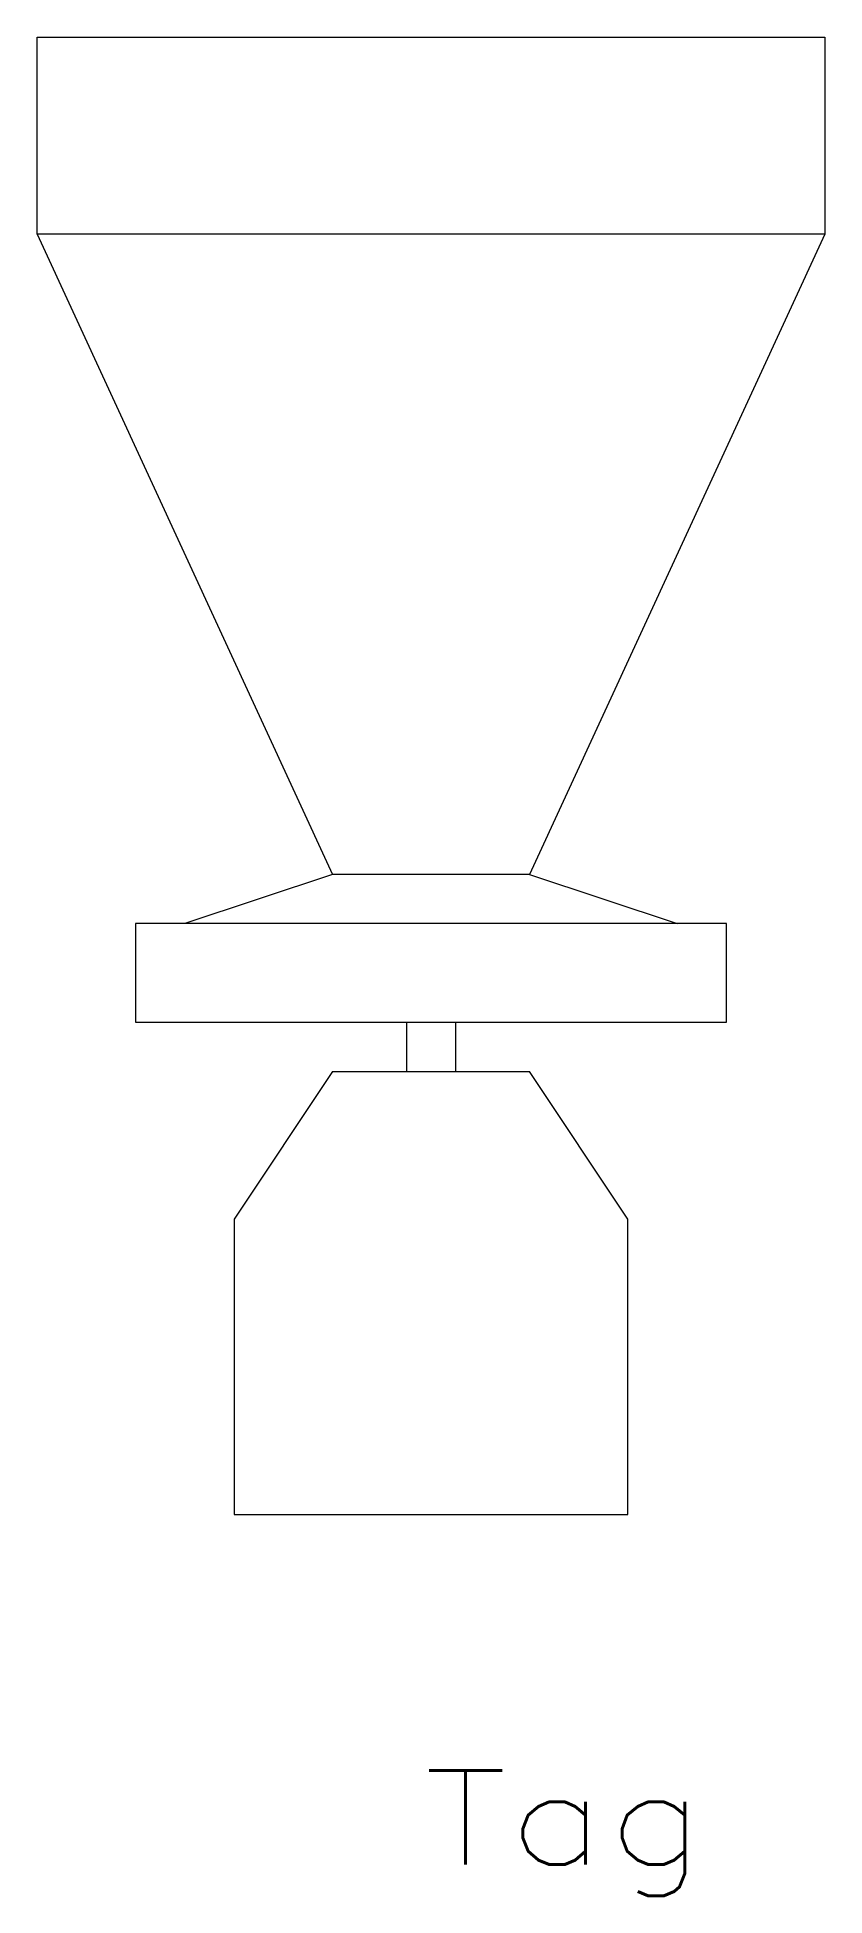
# Model space of a CAD drawing. Header units: inches. Extents: x -5.3 to 5.4, y -15.1 to 10.
import ezdxf
from ezdxf.enums import TextEntityAlignment as Align

# ---------------------------------------------------------------- set-up
doc = ezdxf.new("R2010")
doc.units = ezdxf.units.IN
doc.header["$MEASUREMENT"] = 0
doc.layers.get('0').update_dxf_attribs({"lineweight": 0})
doc.layers.add('1', color=7, linetype='Continuous', lineweight=0)
doc.styles.get("Standard").update_dxf_attribs({"font": 'TXT.SHX'})

msp = doc.modelspace()

# ---------------------------------------------------------------- linework, layer by layer
at = {"layer": '1', "color": 7, "linetype": 'Continuous'}
for p, q in [((-5.297, 10.05), (5.352, 10.05)), ((-5.297, 7.388), (-5.297, 10.05)), ((5.352, 10.05), (5.352, 7.388)), ((5.352, 7.388), (-5.297, 7.388)), ((-5.297, 7.388), (-1.303, -1.264)), ((5.352, 7.388), (1.359, -1.264)), ((-1.303, -1.264), (-3.3, -1.93)), ((1.359, -1.264), (-1.303, -1.264)), ((1.359, -1.264), (3.355, -1.93)), ((-3.966, -1.93), (-3.966, -3.261)), ((4.021, -1.93), (-3.966, -1.93)), ((4.021, -3.261), (4.021, -1.93)), ((-3.966, -3.261), (4.021, -3.261)), ((-0.305, -3.261), (-0.305, -3.926)), ((0.36, -3.261), (0.36, -3.926)), ((-1.303, -3.926), (-2.635, -5.923)), ((-1.303, -3.926), (1.359, -3.926)), ((2.69, -5.923), (1.359, -3.926)), ((-2.635, -5.923), (-2.635, -9.916)), ((2.69, -9.916), (2.69, -5.923)), ((-2.635, -9.916), (2.69, -9.916))]:
    msp.add_line(p, q, dxfattribs=at)

# ---------------------------------------------------------------- texts
at = {"color": 7, "linetype": 'Continuous', "width": 1.166667}
msp.add_text('Tag', height=1.27, dxfattribs=at).set_placement((-0.07, -14.645), (3.74, -14.645), align=Align.FIT)

doc.saveas('drawing.dxf')
